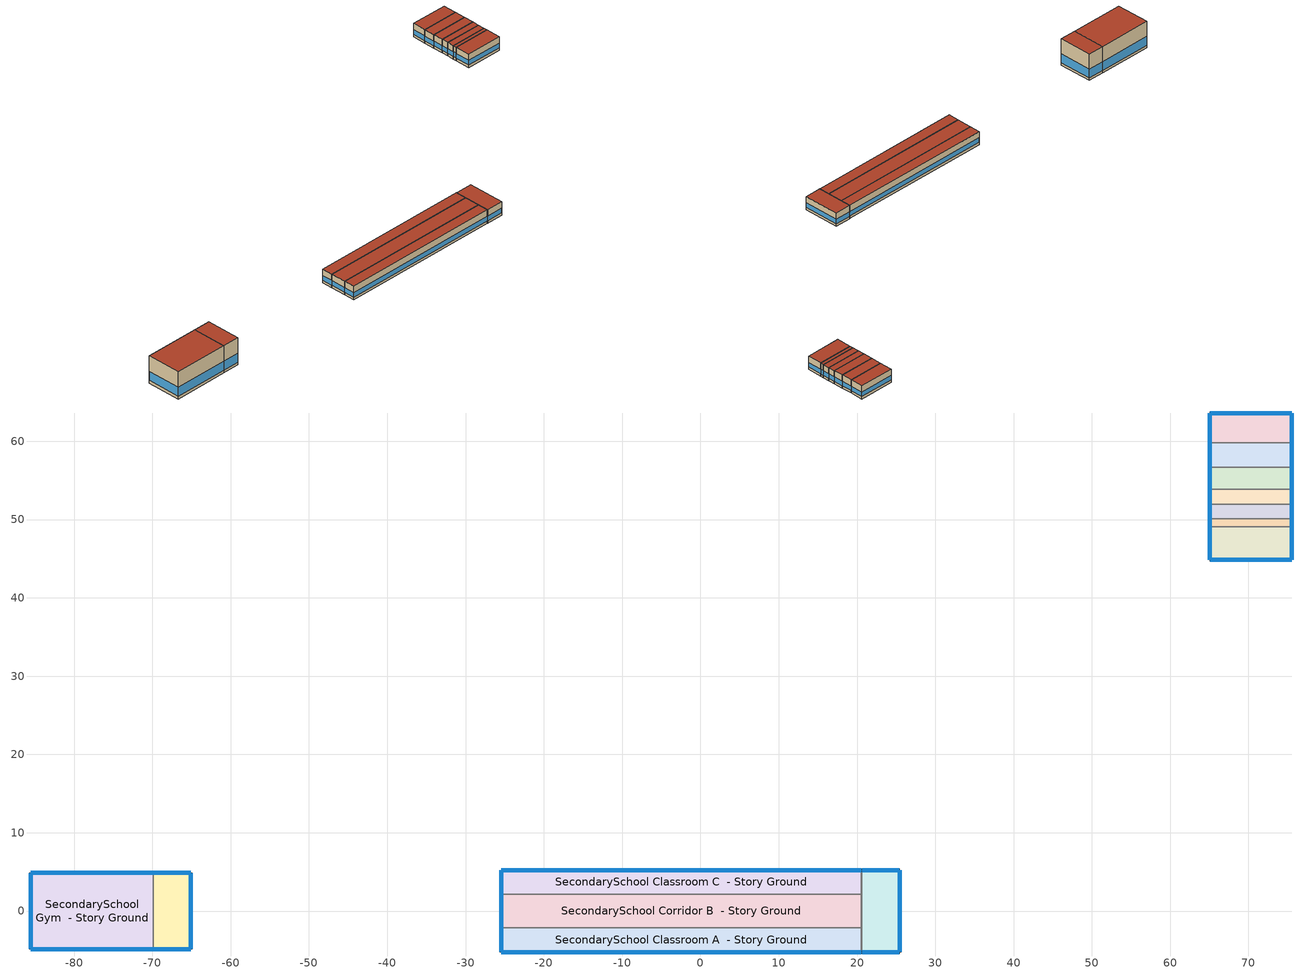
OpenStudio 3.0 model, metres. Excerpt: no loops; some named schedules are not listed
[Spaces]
SecondarySchool Classroom A  - Story Ground
 floor ground: -25.45,-5.24 -25.45,-2.17 20.55,-2.17 20.55,-5.24 z0
 wall outside: -25.45,-2.17 -25.45,-5.24 20.55,-5.24 z0:3.96
 wall to SecondarySchool Corridor B  - Story Ground: 20.55,-2.17 -25.45,-2.17 z0:3.96
 wall to SecondarySchool ComputerRoom  - Story Ground: 20.55,-5.24 20.55,-2.17 z0:3.96
 window: -25.45,-2.19 -25.45,-5.21 z0.76:2.09; -25.42,-5.24 20.53,-5.24 z0.76:2.07
 roof outside: 20.55,-5.24 20.55,-2.17 -25.45,-2.17 -25.45,-5.24 z3.96
SecondarySchool Corridor B  - Story Ground
 floor ground: -25.45,-2.17 -25.45,2.17 20.55,2.17 20.55,-2.17 z0
 wall outside: -25.45,2.17 -25.45,-2.17 z0:3.96
 wall to SecondarySchool Classroom C  - Story Ground: 20.55,2.17 -25.45,2.17 z0:3.96
 wall to SecondarySchool ComputerRoom  - Story Ground: 20.55,-2.17 20.55,2.17 z0:3.96
 window: -25.45,2.14 -25.45,-2.14 z0.76:2.09
 roof outside: 20.55,-2.17 20.55,2.17 -25.45,2.17 -25.45,-2.17 z3.96
SecondarySchool Classroom C  - Story Ground
 floor ground: -25.45,2.17 -25.45,5.24 20.55,5.24 20.55,2.17 z0
 wall outside: 20.55,5.24 -25.45,5.24 -25.45,2.17 z0:3.96
 wall to SecondarySchool ComputerRoom  - Story Ground: 20.55,2.17 20.55,5.24 z0:3.96
 window: -25.45,5.21 -25.45,2.19 z0.76:2.09; 20.53,5.24 -25.42,5.24 z0.76:2.07
 roof outside: 20.55,2.17 20.55,5.24 -25.45,5.24 -25.45,2.17 z3.96
SecondarySchool ComputerRoom  - Story Ground
 floor ground: 20.55,-5.24 20.55,5.24 20.63,5.24 20.63,-5.24 z0
 wall outside: 20.63,5.24 20.55,5.24 / 20.55,-5.24 20.63,-5.24 z0:3.96
 wall to SecondarySchool Office  - Story Ground: 20.63,-5.24 20.63,5.24 z0:3.96
 window: 20.6,5.24 20.58,5.24 / 20.58,-5.24 20.6,-5.24 z0.06:3.94
 roof outside: 20.63,-5.24 20.63,5.24 20.55,5.24 20.55,-5.24 z3.96
SecondarySchool Office  - Story Ground
 floor ground: 20.63,-5.24 20.63,5.24 25.45,5.24 25.45,-5.24 z0
 wall outside: 20.63,-5.24 25.45,-5.24 25.45,5.24 20.63,5.24 z0:3.96
 window: 25.42,5.24 20.65,5.24 / 25.45,-5.21 25.45,5.21 / 20.65,-5.24 25.42,-5.24 z0.76:2.08
 roof outside: 25.45,-5.24 25.45,5.24 20.63,5.24 20.63,-5.24 z3.96
SecondarySchool ComputerRoom  - Story Ground 1
 floor ground: 75.54,44.86 65.07,44.86 65.07,49.1 75.54,49.1 z0
 wall outside: 65.07,49.1 65.07,44.86 75.54,44.86 75.54,49.1 z0:3.96
 wall to SecondarySchool Kitchen  - Story Ground: 75.54,49.1 65.07,49.1 z0:3.96
 window: 65.09,44.86 75.52,44.86 z0.76:2.08; 65.07,49.08 65.07,44.89 / 75.54,44.89 75.54,49.08 z0.76:2.09
 roof outside: 75.54,49.1 65.07,49.1 65.07,44.86 75.54,44.86 z3.96
SecondarySchool Kitchen  - Story Ground
 floor ground: 75.54,49.1 65.07,49.1 65.07,50.08 75.54,50.08 z0
 wall outside: 65.07,50.08 65.07,49.1 / 75.54,49.1 75.54,50.08 z0:3.96
 wall to SecondarySchool Restroom  - Story Ground: 75.54,50.08 65.07,50.08 z0:3.96
 window: 65.07,50.05 65.07,49.13 / 75.54,49.13 75.54,50.05 z0.76:2.14
 roof outside: 75.54,50.08 65.07,50.08 65.07,49.1 75.54,49.1 z3.96
SecondarySchool Restroom  - Story Ground
 floor ground: 75.54,50.08 65.07,50.08 65.07,51.98 75.54,51.98 z0
 wall outside: 65.07,51.98 65.07,50.08 / 75.54,50.08 75.54,51.98 z0:3.96
 wall to SecondarySchool Lobby  - Story Ground: 75.54,51.98 65.07,51.98 z0:3.96
 window: 65.07,51.95 65.07,50.11 / 75.54,50.11 75.54,51.95 z0.76:2.11
 roof outside: 75.54,51.98 65.07,51.98 65.07,50.08 75.54,50.08 z3.96
SecondarySchool Lobby  - Story Ground
 floor ground: 75.54,51.98 65.07,51.98 65.07,53.88 75.54,53.88 z0
 wall outside: 65.07,53.88 65.07,51.98 / 75.54,51.98 75.54,53.88 z0:3.96
 wall to SecondarySchool Cafeteria  - Story Ground: 75.54,53.88 65.07,53.88 z0:3.96
 window: 65.07,53.85 65.07,52 / 75.54,52 75.54,53.85 z0.76:2.11
 roof outside: 75.54,53.88 65.07,53.88 65.07,51.98 75.54,51.98 z3.96
SecondarySchool Cafeteria  - Story Ground
 floor ground: 75.54,53.88 65.07,53.88 65.07,56.71 75.54,56.71 z0
 wall outside: 65.07,56.71 65.07,53.88 / 75.54,53.88 75.54,56.71 z0:3.96
 wall to SecondarySchool Mechanical  - Story Ground: 75.54,56.71 65.07,56.71 z0:3.96
 window: 65.07,56.68 65.07,53.9 / 75.54,53.9 75.54,56.68 z0.76:2.09
 roof outside: 75.54,56.71 65.07,56.71 65.07,53.88 75.54,53.88 z3.96
SecondarySchool Mechanical  - Story Ground
 floor ground: 75.54,56.71 65.07,56.71 65.07,59.8 75.54,59.8 z0
 wall outside: 65.07,59.8 65.07,56.71 / 75.54,56.71 75.54,59.8 z0:3.96
 wall to SecondarySchool Library  - Story Ground: 75.54,59.8 65.07,59.8 z0:3.96
 window: 65.07,59.78 65.07,56.73 / 75.54,56.73 75.54,59.78 z0.76:2.09
 roof outside: 75.54,59.8 65.07,59.8 65.07,56.71 75.54,56.71 z3.96
SecondarySchool Library  - Story Ground
 floor ground: 75.54,59.8 65.07,59.8 65.07,63.61 75.54,63.61 z0
 wall outside: 75.54,59.8 75.54,63.61 65.07,63.61 65.07,59.8 z0:3.96
 window: 65.07,63.58 65.07,59.83 / 75.54,59.83 75.54,63.58 z0.76:2.09; 75.52,63.61 65.09,63.61 z0.76:2.08
 roof outside: 75.54,63.61 65.07,63.61 65.07,59.8 75.54,59.8 z3.96
SecondarySchool Gym  - Story Ground
 floor ground: -85.55,-4.88 -85.55,4.88 -69.87,4.88 -69.87,-4.88 z0
 wall outside: -69.87,4.88 -85.55,4.88 -85.55,-4.88 -69.87,-4.88 z0:7.92
 wall to SecondarySchool Auditorium  - Story Ground: -69.87,-4.88 -69.87,4.88 z0:7.92
 window: -85.55,4.85 -85.55,-4.85 / -69.9,4.88 -85.52,4.88 / -85.52,-4.88 -69.9,-4.88 z0.76:3.39
 roof outside: -69.87,-4.88 -69.87,4.88 -85.55,4.88 -85.55,-4.88 z7.92
SecondarySchool Auditorium  - Story Ground
 floor ground: -69.87,-4.88 -69.87,4.88 -65.07,4.88 -65.07,-4.88 z0
 wall outside: -69.87,-4.88 -65.07,-4.88 -65.07,4.88 -69.87,4.88 z0:7.92
 window: -65.09,4.88 -69.84,4.88 / -69.84,-4.88 -65.09,-4.88 z0.76:3.41; -65.07,-4.85 -65.07,4.85 z0.76:3.39
 roof outside: -65.07,-4.88 -65.07,4.88 -69.87,4.88 -69.87,-4.88 z7.92
[Site]
Denver Intl Ap: Latitude {deg}=39.83; Longitude {deg}=-104.65; Time Zone {hr}=-7; Elevation {m}=1650; Terrain=City
[ClimateZones]
Climate Zone Institution Name 1=ASHRAE; Climate Zone Document Name 1=ANSI/ASHRAE Standard 169; Climate Zone Document Year 1=2006; Climate Zone Value 1=5B; Climate Zone Institution Name 2=CEC; Climate Zone Document Name 2=California Climate Zone Descriptions; Climate Zone Document Year 2=1995
[Building]
90.1-2004|SecondarySchool: Default Construction Set=Res 90.1-2004 - SecSchl - ASHRAE 169-2013-5B; Standards Building Type=SecondarySchool
[SizingPeriod:DesignDay] Daily Dry-Bulb Temperature Range {deltaC}=15.2; Barometric Pressure {Pa}=83011; Wind Speed {m/s}=4.2; Wind Direction {deg}=80; Sky Clearness=0; Rain Indicator=0; Snow Indicator=0; Day of Month=21; Month=7; Day Type=SummerDesignDay; Daylight Saving Time Indicator=0; Dry-Bulb Temperature Range Modifier Type=DefaultMultipliers; Solar Model Indicator=ASHRAETau; ASHRAE Taub=0.424; ASHRAE Taud=2.012
Name | Maximum Dry-Bulb Temperature {C} | Humidity Indicating Conditions at Maximum Dry-Bulb | Humidity Indicating Type
Denver Intl Ap Ann Clg .4% Condns Enth=>MDB | 27 | 58300 | Enthalpy
Denver Intl Ap Ann Clg .4% Condns DP=>MDB | 19.9 | 16 | Dewpoint
Denver Intl Ap Ann Clg .4% Condns WB=>MDB | 27.3 | 18.3 | Wetbulb
Denver Intl Ap Ann Clg .4% Condns DB=>MWB | 34.6 | 15.7 | Wetbulb
[Site:GroundTemperature:BuildingSurface]
20.61, 20.57, 20.61, 20.63, 20.72, 23.02, 23.38, 23.45, 23.46, 21.12, 20.78, 20.65
[DefaultConstructionSet]
Res 90.1-2004 - SecSchl - ASHRAE 169-2013-5B: Default Exterior Surface Constructions=Default Surface Constructions 1; Default Interior Surface Constructions=Default Surface Constructions 2; Default Ground Contact Surface Constructions=Default Surface Constructions 3; Default Exterior SubSurface Constructions=Default Sub Surface Constructions 1; Default Interior SubSurface Constructions=Default Sub Surface Constructions 2; Interior Partition Construction=Typical Interior Partition
[DefaultSurfaceConstructions]
Name | Floor Construction | Wall Construction | Roof Ceiling Construction
Default Surface Constructions 1 | Typical Insulated Exterior Mass Floor R-11.49 | Typical Insulated Steel Framed Exterior Wall R-11.9 | Typical IEAD Roof R-15.87
Default Surface Constructions 2 | Typical Interior Floor | Typical Interior Wall | Typical Interior Ceiling
Default Surface Constructions 3 | Typical Insulated Carpeted 6in Slab Floor | Typical Insulated Basement Mass Wall
[Construction]
Typical Insulated Exterior Mass Floor R-11.49: Typical Insulation R-8.93, 4 in. Normalweight Concrete Floor, Typical Carpet Pad
Typical Insulated Steel Framed Exterior Wall R-11.9: 25mm Stucco, 5/8 in. Gypsum Board, Typical Insulation R-9.73, 5/8 in. Gypsum Board
Typical IEAD Roof R-15.87: Roof Membrane, Typical Insulation R-14.76, Metal Roof Surface
Typical Interior Floor: 100mm Normalweight concrete floor, CP02 CARPET PAD
Typical Interior Wall: G01 13mm gypsum board, G01 13mm gypsum board
Typical Interior Ceiling: CP02 CARPET PAD, 100mm Normalweight concrete floor
Typical Insulated Carpeted 6in Slab Floor: 6 in. Normalweight Concrete Floor, Typical Carpet Pad
Typical Insulated Basement Mass Wall: 8 in. Concrete Block Basement Wall
U 0.57 SHGC 0.49 Dbl Blue 6mm/6mm Air: BLUE 6MM, AIR 6MM, CLEAR 6MM
Typical Insulated Metal Door R-1.43: F08 Metal surface, Typical Insulation R-0.58
Typical Overhead Door R-0.86: Typical Insulation R-0.01
U 1.17 SHGC 0.49 Simple Glazing Skylight U-1.17 SHGC 0.0: U 1.17 SHGC 0.49 Simple Glazing U-1.17 SHGC 0.0
Typical Interior Window: Clear 3mm
Typical Interior Door; Typical Interior Partition: G05 25mm wood
[Material:NoMass] Roughness=Smooth; Thermal Absorptance=0.9; Solar Absorptance=0.7
Name | Thermal Resistance {m2-K/W} | Visible Absorptance
Typical Insulation R-8.93 | 1.57183 | 0.7
Typical Carpet Pad; CP02 CARPET PAD | 0.21648 | 0.8
Typical Insulation R-9.73 | 1.71283 | 0.7
Typical Insulation R-14.76 | 2.59864 | 0.7
Typical Insulation R-0.58 | 0.101875 | 0.7
Typical Insulation R-0.01 | 0.001 | 0.7
[Material]
Name | Roughness | Thickness {m} | Conductivity {W/m-K} | Density {kg/m3} | Specific Heat {J/kg-K} | Thermal Absorptance | Solar Absorptance | Visible Absorptance
4 in. Normalweight Concrete Floor | MediumRough | 0.1016 | 2.31 | 2322 | 832 | 0.9 | 0.7 | 0.7
25mm Stucco | Smooth | 0.0254 | 0.72 | 1856 | 840 | 0.9 | 0.7 | 0.7
5/8 in. Gypsum Board | MediumSmooth | 0.0159 | 0.16 | 800 | 1090 | 0.9 | 0.7 | 0.7
Roof Membrane | VeryRough | 0.0095 | 0.16 | 1121.29 | 1460 | 0.9 | 0.7 | 0.7
Metal Roof Surface; F08 Metal surface | Smooth | 0.0008 | 45.28 | 7824 | 500 | 0.9 | 0.7 | 0.7
100mm Normalweight concrete floor | MediumRough | 0.1016 | 2.31045 | 2322 | 832.557 |  | 0 | 0
G01 13mm gypsum board | Smooth | 0.0127 | 0.160031 | 800.001 | 1090.73 | 0.9 | 0.7 | 0.5
6 in. Normalweight Concrete Floor | MediumRough | 0.1524 | 2.31 | 2322 | 832 | 0.9 | 0.7 | 0.7
8 in. Concrete Block Basement Wall | MediumRough | 0.2032 | 1.326 | 1842 | 912 | 0.9 | 0.7 | 0.7
G05 25mm wood | MediumSmooth | 0.0254 | 0.15 | 608 | 1630 | 0.9 | 0.5 | 0.5
[DefaultSubSurfaceConstructions]
Name | Fixed Window Construction | Operable Window Construction | Door Construction | Glass Door Construction | Overhead Door Construction | Skylight Construction | Tubular Daylight Dome Construction | Tubular Daylight Diffuser Construction
Default Sub Surface Constructions 1 | U 0.57 SHGC 0.49 Dbl Blue 6mm/6mm Air | U 0.57 SHGC 0.49 Dbl Blue 6mm/6mm Air | Typical Insulated Metal Door R-1.43 | U 0.57 SHGC 0.49 Dbl Blue 6mm/6mm Air | Typical Overhead Door R-0.86 | U 1.17 SHGC 0.49 Simple Glazing Skylight U-1.17 SHGC 0.0 | Typical Interior Window | Typical Interior Window
Default Sub Surface Constructions 2 | Typical Interior Window | Typical Interior Window | Typical Interior Door
[WindowMaterial:Glazing] Optical Data Type=SpectralAverage; Infrared Transmittance at Normal Incidence=0; Front Side Infrared Hemispherical Emissivity=0.84; Back Side Infrared Hemispherical Emissivity=0.84; Conductivity {W/m-K}=0.9; Dirt Correction Factor for Solar and Visible Transmittance=1; Solar Diffusing=No
Name | Thickness {m} | Solar Transmittance at Normal Incidence | Front Side Solar Reflectance at Normal Incidence | Back Side Solar Reflectance at Normal Incidence | Visible Transmittance at Normal Incidence | Front Side Visible Reflectance at Normal Incidence | Back Side Visible Reflectance at Normal Incidence
BLUE 6MM | 0.006 | 0.48 | 0.05 | 0.05 | 0.57 | 0.06 | 0.06
CLEAR 6MM | 0.006 | 0.775 | 0.071 | 0.071 | 0.881 | 0.08 | 0.08
Clear 3mm | 0.003 | 0.837 | 0.075 | 0.075 | 0.898 | 0.081 | 0.081
[WindowMaterial:Gas]
AIR 6MM: Gas Type=Air; Thickness {m}=0.0063
[WindowMaterial:SimpleGlazingSystem]
U 1.17 SHGC 0.49 Simple Glazing U-1.17 SHGC 0.0: U-Factor {W/m2-K}=6.64357; Solar Heat Gain Coefficient=0.49; Visible Transmittance=0.38
[SpaceType] Standards Building Type=SecondarySchool
Name | Default Schedule Set | Design Specification Outdoor Air Object | Standards Space Type
SecondarySchool Kitchen - 90.1-2004 | SecondarySchool Kitchen Schedule Set | SecondarySchool Kitchen Ventilation | Kitchen
SecondarySchool Restroom - 90.1-2004 | SecondarySchool Restroom Schedule Set | SecondarySchool Restroom Ventilation | Restroom
SecondarySchool Lobby - 90.1-2004 | SecondarySchool Lobby Schedule Set | SecondarySchool Lobby Ventilation | Lobby
SecondarySchool Cafeteria - 90.1-2004 | SecondarySchool Cafeteria Schedule Set | SecondarySchool Cafeteria Ventilation | Cafeteria
SecondarySchool Mechanical - 90.1-2004 | SecondarySchool Mechanical Schedule Set | SecondarySchool Mechanical Ventilation | Mechanical
SecondarySchool Library - 90.1-2004 | SecondarySchool Library Schedule Set | SecondarySchool Library Ventilation | Library
SecondarySchool ComputerRoom - 90.1-2004 | SecondarySchool ComputerRoom Schedule Set | SecondarySchool ComputerRoom Ventilation | ComputerRoom
SecondarySchool Auditorium - 90.1-2004 | SecondarySchool Auditorium Schedule Set | SecondarySchool Auditorium Ventilation | Auditorium
SecondarySchool Office - 90.1-2004 | SecondarySchool Office Schedule Set | SecondarySchool Office Ventilation | Office
SecondarySchool Gym - 90.1-2004 | SecondarySchool Gym Schedule Set | SecondarySchool Gym Ventilation | Gym
SecondarySchool Corridor - 90.1-2004 | SecondarySchool Corridor Schedule Set | SecondarySchool Corridor Ventilation | Corridor
SecondarySchool Classroom - 90.1-2004 | SecondarySchool Classroom Schedule Set | SecondarySchool Classroom Ventilation | Classroom
[BuildingStory]
Story Ground: Nominal Z Coordinate {m}=0; Nominal Floor to Floor Height {m}=3.9624
[Space] Building Story=Story Ground
Name | Space Type | Thermal Zone
SecondarySchool Classroom A  - Story Ground | SecondarySchool Classroom - 90.1-2004 | Zone SecondarySchool Classroom A  - Story Ground
SecondarySchool Corridor B  - Story Ground | SecondarySchool Corridor - 90.1-2004 | Zone SecondarySchool Corridor B  - Story Ground
SecondarySchool Classroom C  - Story Ground | SecondarySchool Classroom - 90.1-2004 | Zone SecondarySchool Classroom C  - Story Ground
SecondarySchool ComputerRoom  - Story Ground | SecondarySchool ComputerRoom - 90.1-2004 | Zone SecondarySchool ComputerRoom  - Story Ground
SecondarySchool Office  - Story Ground | SecondarySchool Office - 90.1-2004 | Zone SecondarySchool Office  - Story Ground
SecondarySchool ComputerRoom  - Story Ground 1 | SecondarySchool ComputerRoom - 90.1-2004 | Zone SecondarySchool ComputerRoom  - Story Ground 1
SecondarySchool Kitchen  - Story Ground | SecondarySchool Kitchen - 90.1-2004 | Zone SecondarySchool Kitchen  - Story Ground
SecondarySchool Restroom  - Story Ground | SecondarySchool Restroom - 90.1-2004 | Zone SecondarySchool Restroom  - Story Ground
SecondarySchool Lobby  - Story Ground | SecondarySchool Lobby - 90.1-2004 | Zone SecondarySchool Lobby  - Story Ground
SecondarySchool Cafeteria  - Story Ground | SecondarySchool Cafeteria - 90.1-2004 | Zone SecondarySchool Cafeteria  - Story Ground
SecondarySchool Mechanical  - Story Ground | SecondarySchool Mechanical - 90.1-2004 | Zone SecondarySchool Mechanical  - Story Ground
SecondarySchool Library  - Story Ground | SecondarySchool Library - 90.1-2004 | Zone SecondarySchool Library  - Story Ground
SecondarySchool Gym  - Story Ground | SecondarySchool Gym - 90.1-2004 | Zone SecondarySchool Gym  - Story Ground
SecondarySchool Auditorium  - Story Ground | SecondarySchool Auditorium - 90.1-2004 | Zone SecondarySchool Auditorium  - Story Ground
[ThermalZone] Multiplier=1; Use Ideal Air Loads=No
Name | Thermostat
Zone SecondarySchool Classroom A  - Story Ground | SecondarySchool Classroom - 90.1-2004 Thermostat 1
Zone SecondarySchool Corridor B  - Story Ground | SecondarySchool Corridor - 90.1-2004 Thermostat
Zone SecondarySchool Classroom C  - Story Ground | SecondarySchool Classroom - 90.1-2004 Thermostat
Zone SecondarySchool ComputerRoom  - Story Ground | SecondarySchool ComputerRoom - 90.1-2004 Thermostat 1
Zone SecondarySchool Office  - Story Ground | SecondarySchool Office - 90.1-2004 Thermostat
Zone SecondarySchool ComputerRoom  - Story Ground 1 | SecondarySchool ComputerRoom - 90.1-2004 Thermostat
Zone SecondarySchool Kitchen  - Story Ground | SecondarySchool Kitchen - 90.1-2004 Thermostat
Zone SecondarySchool Restroom  - Story Ground | SecondarySchool Restroom - 90.1-2004 Thermostat
Zone SecondarySchool Lobby  - Story Ground | SecondarySchool Lobby - 90.1-2004 Thermostat
Zone SecondarySchool Cafeteria  - Story Ground | SecondarySchool Cafeteria - 90.1-2004 Thermostat
Zone SecondarySchool Mechanical  - Story Ground | SecondarySchool Mechanical - 90.1-2004 Thermostat
Zone SecondarySchool Library  - Story Ground | SecondarySchool Library - 90.1-2004 Thermostat
Zone SecondarySchool Gym  - Story Ground | SecondarySchool Gym - 90.1-2004 Thermostat
Zone SecondarySchool Auditorium  - Story Ground | SecondarySchool Auditorium - 90.1-2004 Thermostat
[People:Definition] Number of People Calculation Method=People/Area; Fraction Radiant=0.3
Name | People per Space Floor Area {person/m2}
SecondarySchool Classroom People Definition; SecondarySchool ComputerRoom People Definition | 0.376737
SecondarySchool Auditorium People Definition | 1.61459
SecondarySchool Library People Definition | 0.107639
SecondarySchool Office People Definition | 0.0538196
SecondarySchool Kitchen People Definition | 0.163934
SecondarySchool Gym People Definition | 0.322917
SecondarySchool Cafeteria People Definition | 1.07639
[People] Work Efficiency Schedule=Work Efficiency Schedule; Clothing Insulation Schedule=Clothing Schedule; Air Velocity Schedule=Air Velocity Schedule; Multiplier=1
Name | People Definition | Space or SpaceType
SecondarySchool Classroom People | SecondarySchool Classroom People Definition | SecondarySchool Classroom - 90.1-2004
SecondarySchool Auditorium People | SecondarySchool Auditorium People Definition | SecondarySchool Auditorium - 90.1-2004
SecondarySchool ComputerRoom People | SecondarySchool ComputerRoom People Definition | SecondarySchool ComputerRoom - 90.1-2004
SecondarySchool Library People | SecondarySchool Library People Definition | SecondarySchool Library - 90.1-2004
SecondarySchool Office People | SecondarySchool Office People Definition | SecondarySchool Office - 90.1-2004
SecondarySchool Kitchen People | SecondarySchool Kitchen People Definition | SecondarySchool Kitchen - 90.1-2004
SecondarySchool Gym People | SecondarySchool Gym People Definition | SecondarySchool Gym - 90.1-2004
SecondarySchool Cafeteria People | SecondarySchool Cafeteria People Definition | SecondarySchool Cafeteria - 90.1-2004
[Lights:Definition] Design Level Calculation Method=Watts/Area; Fraction Radiant=0.37; Fraction Visible=0.2; Return Air Fraction=0
Name | Watts per Space Floor Area {W/m2}
SecondarySchool Classroom Lights Definition; SecondarySchool ComputerRoom Lights Definition; SecondarySchool Gym Lights Definition | 15.0695
SecondarySchool Corridor Lights Definition | 5.38196
SecondarySchool Restroom Lights Definition; SecondarySchool Auditorium Lights Definition; SecondarySchool Cafeteria Lights Definition | 9.68752
SecondarySchool Library Lights Definition; SecondarySchool Lobby Lights Definition | 13.9931
SecondarySchool Mechanical Lights Definition | 16.1459
SecondarySchool Office Lights Definition | 11.8403
SecondarySchool Kitchen Lights Definition | 12.9167
[Lights] Fraction Replaceable=1
Name | Lights Definition | Space or SpaceType
SecondarySchool Classroom Lights | SecondarySchool Classroom Lights Definition | SecondarySchool Classroom - 90.1-2004
SecondarySchool Corridor Lights | SecondarySchool Corridor Lights Definition | SecondarySchool Corridor - 90.1-2004
SecondarySchool Restroom Lights | SecondarySchool Restroom Lights Definition | SecondarySchool Restroom - 90.1-2004
SecondarySchool Auditorium Lights | SecondarySchool Auditorium Lights Definition | SecondarySchool Auditorium - 90.1-2004
SecondarySchool ComputerRoom Lights | SecondarySchool ComputerRoom Lights Definition | SecondarySchool ComputerRoom - 90.1-2004
SecondarySchool Library Lights | SecondarySchool Library Lights Definition | SecondarySchool Library - 90.1-2004
SecondarySchool Mechanical Lights | SecondarySchool Mechanical Lights Definition | SecondarySchool Mechanical - 90.1-2004
SecondarySchool Office Lights | SecondarySchool Office Lights Definition | SecondarySchool Office - 90.1-2004
SecondarySchool Kitchen Lights | SecondarySchool Kitchen Lights Definition | SecondarySchool Kitchen - 90.1-2004
SecondarySchool Lobby Lights | SecondarySchool Lobby Lights Definition | SecondarySchool Lobby - 90.1-2004
SecondarySchool Gym Lights | SecondarySchool Gym Lights Definition | SecondarySchool Gym - 90.1-2004
SecondarySchool Cafeteria Lights | SecondarySchool Cafeteria Lights Definition | SecondarySchool Cafeteria - 90.1-2004
[ElectricEquipment:Definition] Design Level Calculation Method=Watts/Area
Name | Watts per Space Floor Area {W/m2} | Fraction Latent | Fraction Radiant | Fraction Lost
SecondarySchool Classroom Elec Equip Definition | 9.99967 | 0 | 0.5 | 0
SecondarySchool Corridor Elec Equip Definition; SecondarySchool Restroom Elec Equip Definition; SecondarySchool Mechanical Elec Equip Definition; SecondarySchool Lobby Elec Equip Definition | 3.98265 | 0 | 0.5 | 0
SecondarySchool Auditorium Elec Equip Definition; SecondarySchool Gym Elec Equip Definition | 4.9514 | 0 | 0.5 | 0
SecondarySchool ComputerRoom Elec Equip Definition | 19.9993 | 0 | 0.5 | 0
SecondarySchool Library Elec Equip Definition | 10.0104 | 0 | 0.5 | 0
SecondarySchool Office Elec Equip Definition | 10.7639 | 0 | 0.5 | 0
SecondarySchool Kitchen Elec Equip Definition | 222.275 | 0.25 | 0.3 | 0.2
SecondarySchool Cafeteria Elec Equip Definition | 76.962 | 0 | 0.5 | 0
[ElectricEquipment]
Name | Electric Equipment Definition | Space or SpaceType
SecondarySchool Classroom Elec Equip | SecondarySchool Classroom Elec Equip Definition | SecondarySchool Classroom - 90.1-2004
SecondarySchool Corridor Elec Equip | SecondarySchool Corridor Elec Equip Definition | SecondarySchool Corridor - 90.1-2004
SecondarySchool Restroom Elec Equip | SecondarySchool Restroom Elec Equip Definition | SecondarySchool Restroom - 90.1-2004
SecondarySchool Auditorium Elec Equip | SecondarySchool Auditorium Elec Equip Definition | SecondarySchool Auditorium - 90.1-2004
SecondarySchool ComputerRoom Elec Equip | SecondarySchool ComputerRoom Elec Equip Definition | SecondarySchool ComputerRoom - 90.1-2004
SecondarySchool Library Elec Equip | SecondarySchool Library Elec Equip Definition | SecondarySchool Library - 90.1-2004
SecondarySchool Mechanical Elec Equip | SecondarySchool Mechanical Elec Equip Definition | SecondarySchool Mechanical - 90.1-2004
SecondarySchool Office Elec Equip | SecondarySchool Office Elec Equip Definition | SecondarySchool Office - 90.1-2004
SecondarySchool Kitchen Elec Equip | SecondarySchool Kitchen Elec Equip Definition | SecondarySchool Kitchen - 90.1-2004
SecondarySchool Lobby Elec Equip | SecondarySchool Lobby Elec Equip Definition | SecondarySchool Lobby - 90.1-2004
SecondarySchool Gym Elec Equip | SecondarySchool Gym Elec Equip Definition | SecondarySchool Gym - 90.1-2004
SecondarySchool Cafeteria Elec Equip | SecondarySchool Cafeteria Elec Equip Definition | SecondarySchool Cafeteria - 90.1-2004
[DesignSpecification:OutdoorAir] Outdoor Air Method=Sum; Outdoor Air Flow per Person {m3/s-person}=0; Outdoor Air Flow Rate {m3/s}=0; Outdoor Air Flow Air Changes per Hour {1/hr}=0
Name | Outdoor Air Flow per Floor Area {m3/s-m2}
SecondarySchool Classroom Ventilation; SecondarySchool ComputerRoom Ventilation | 0.00301371
SecondarySchool Corridor Ventilation; SecondarySchool Office Ventilation; SecondarySchool Lobby Ventilation | 0.000508
SecondarySchool Restroom Ventilation | 0.0048768
SecondarySchool Auditorium Ventilation | 0.01143
SecondarySchool Library Ventilation | 0.00086106
SecondarySchool Mechanical Ventilation | 0.000254
SecondarySchool Kitchen Ventilation | 0.0023876
SecondarySchool Gym Ventilation | 0.003048
SecondarySchool Cafeteria Ventilation | 0.01016
[DefaultScheduleSet] People Activity Level Schedule=SchoolSecondary ACTIVITY_SCH; Infiltration Schedule=SchoolSecondary INFIL_SCH_PNNL
Name | Number of People Schedule | Lighting Schedule | Electric Equipment Schedule | Gas Equipment Schedule
SecondarySchool Classroom Schedule Set; SecondarySchool ComputerRoom Schedule Set | SchoolSecondary BLDG_OCC_SCH | SchoolSecondary BLDG_LIGHT_CLASSROOM_SCH | SchoolSecondary BLDG_EQUIP_SCH
SecondarySchool Corridor Schedule Set | SchoolSecondary BLDG_OCC_SCH | SchoolSecondary BLDG_LIGHT_CORRIDOR_SCH | SchoolSecondary BLDG_EQUIP_SCH
SecondarySchool Restroom Schedule Set | SchoolSecondary BLDG_OCC_SCH | SchoolSecondary BLDG_LIGHT_BATH_SCH | SchoolSecondary BLDG_EQUIP_SCH
SecondarySchool Auditorium Schedule Set | SchoolSecondary BLDG_OCC_SCH_Auditorium | SchoolSecondary BLDG_LIGHT_SCH | SchoolSecondary BLDG_EQUIP_SCH
SecondarySchool Library Schedule Set | SchoolSecondary BLDG_OCC_SCH | SchoolSecondary BLDG_LIGHT_LIBRARY_SCH | SchoolSecondary BLDG_EQUIP_SCH
SecondarySchool Mechanical Schedule Set | SchoolSecondary BLDG_OCC_SCH | SchoolSecondary BLDG_LIGHT_MECHANICAL_SCH | SchoolSecondary BLDG_EQUIP_SCH
SecondarySchool Office Schedule Set | SchoolSecondary BLDG_OCC_SCH_Offices | SchoolSecondary BLDG_LIGHT_OFFICE_SCH | SchoolSecondary BLDG_EQUIP_SCH
SecondarySchool Kitchen Schedule Set | SchoolSecondary BLDG_OCC_SCH | SchoolSecondary BLDG_LIGHT_SCH | SchoolSecondary KITCHEN_ELEC_EQUIP_SCH | SchoolSecondary KITCHEN_GAS_EQUIP_SCH
SecondarySchool Lobby Schedule Set | SchoolSecondary BLDG_OCC_SCH | SchoolSecondary BLDG_LIGHT_LOBBYFLR1_SCH | SchoolSecondary BLDG_EQUIP_SCH
SecondarySchool Gym Schedule Set | SchoolSecondary BLDG_OCC_SCH_Gym | SchoolSecondary BLDG_LIGHT_GYM_SCH | SchoolSecondary BLDG_EQUIP_SCH
SecondarySchool Cafeteria Schedule Set | SchoolSecondary BLDG_OCC_SCH_Cafeteria | SchoolSecondary BLDG_LIGHT_SCH | SchoolSecondary KITCHEN_ELEC_EQUIP_SCH
[GasEquipment:Definition]
SecondarySchool Kitchen Gas Equip Definition: Design Level Calculation Method=Watts/Area; Watts per Space Floor Area {W/m2}=1678.56; Fraction Latent=0.1; Fraction Radiant=0.2; Fraction Lost=0.7
[GasEquipment]
SecondarySchool Kitchen Gas Equip: Gas Equipment Definition=SecondarySchool Kitchen Gas Equip Definition; Space or SpaceType=SecondarySchool Kitchen - 90.1-2004
[SpaceInfiltration:DesignFlowRate] Schedule=Always On Discrete; Design Flow Rate Calculation Method=Flow/ExteriorArea; Constant Term Coefficient=0; Temperature Term Coefficient=0; Velocity Term Coefficient=0.224; Velocity Squared Term Coefficient=0
Name | Space or SpaceType | Flow per Exterior Surface Area {m3/s-m2}
SecondarySchool Auditorium  - Story Ground Infiltration | SecondarySchool Auditorium  - Story Ground | 0.000785456
SecondarySchool Cafeteria  - Story Ground Infiltration | SecondarySchool Cafeteria  - Story Ground | 0.000441627
SecondarySchool Classroom A  - Story Ground Infiltration | SecondarySchool Classroom A  - Story Ground | 0.000593806
SecondarySchool Classroom C  - Story Ground Infiltration | SecondarySchool Classroom C  - Story Ground | 0.000593806
SecondarySchool ComputerRoom  - Story Ground Infiltration | SecondarySchool ComputerRoom  - Story Ground | 0.000441627
SecondarySchool ComputerRoom  - Story Ground 1 Infiltration | SecondarySchool ComputerRoom  - Story Ground 1 | 0.00064417
SecondarySchool Corridor B  - Story Ground Infiltration | SecondarySchool Corridor B  - Story Ground | 8.13142e-05
SecondarySchool Gym  - Story Ground Infiltration | SecondarySchool Gym  - Story Ground | 0.000697742
SecondarySchool Kitchen  - Story Ground Infiltration | SecondarySchool Kitchen  - Story Ground | 0.000441627
SecondarySchool Library  - Story Ground Infiltration | SecondarySchool Library  - Story Ground | 0.000658802
SecondarySchool Lobby  - Story Ground Infiltration | SecondarySchool Lobby  - Story Ground | 0.000441627
SecondarySchool Mechanical  - Story Ground Infiltration | SecondarySchool Mechanical  - Story Ground | 0.000441627
SecondarySchool Office  - Story Ground Infiltration | SecondarySchool Office  - Story Ground | 0.000627748
SecondarySchool Restroom  - Story Ground Infiltration | SecondarySchool Restroom  - Story Ground | 0.000441627
[Exterior:Lights:Definition]
Name | Design Level {W}
Parking Areas and Drives Def (W/ft^2) | 0.15
Building Facades Def (W/ft^2) | 0.2
Main Entries Def (W/ft) | 30
Other Doors Def (W/ft) | 20
[Exterior:Lights] Control Option=AstronomicalClock
Name | Exterior Lights Definition | Schedule | Multiplier
Parking Areas and Drives | Parking Areas and Drives Def (W/ft^2) | Always On Discrete | 5118.86
Building Facades | Building Facades Def (W/ft^2) | Schedule Ruleset 1 | 12884.8
Main Entries | Main Entries Def (W/ft) | Always On Discrete | 16
Other Doors | Other Doors Def (W/ft) | Always On Discrete | 9.8
[ThermostatSetpoint:DualSetpoint]
Name | Heating Setpoint Temperature Schedule | Cooling Setpoint Temperature Schedule
SecondarySchool Classroom - 90.1-2004 Thermostat; SecondarySchool Classroom - 90.1-2004 Thermostat 1; SecondarySchool Corridor - 90.1-2004 Thermostat; SecondarySchool ComputerRoom - 90.1-2004 Thermostat; SecondarySchool ComputerRoom - 90.1-2004 Thermostat 1; SecondarySchool Library - 90.1-2004 Thermostat; SecondarySchool Office - 90.1-2004 Thermostat; SecondarySchool Lobby - 90.1-2004 Thermostat | SchoolSecondary HTGSETP_SCH_YES_OPTIMUM | SchoolSecondary CLGSETP_SCH_NO_SETBACK
SecondarySchool Restroom - 90.1-2004 Thermostat; SecondarySchool Mechanical - 90.1-2004 Thermostat | SchoolSecondary HTGSETP_SCH_Setback | SchoolSecondary CLGSETP_SCH_Setback
SecondarySchool Auditorium - 90.1-2004 Thermostat; SecondarySchool Kitchen - 90.1-2004 Thermostat; SecondarySchool Gym - 90.1-2004 Thermostat; SecondarySchool Cafeteria - 90.1-2004 Thermostat | SchoolSecondary HTGSETP_SCH_PSZ_AC | SchoolSecondary CLGSETP_SCH_NO_SETBACK
[Schedule:Ruleset]
Name | Default Day Schedule | Summer Design Day Schedule | Winter Design Day Schedule
Clothing Schedule | Clothing Schedule Default Winter Clothes
Air Velocity Schedule | Air Velocity Schedule Default
Work Efficiency Schedule | Work Efficiency Schedule Default
SchoolSecondary BLDG_OCC_SCH | SchoolSecondary BLDG_OCC_SCH Default | SchoolSecondary BLDG_OCC_SCH Summer Design Day | SchoolSecondary BLDG_OCC_SCH Winter Design Day
SchoolSecondary ACTIVITY_SCH | SchoolSecondary ACTIVITY_SCH Default | SchoolSecondary ACTIVITY_SCH Summer Design Day | SchoolSecondary ACTIVITY_SCH Winter Design Day
SchoolSecondary BLDG_LIGHT_CLASSROOM_SCH | SchoolSecondary BLDG_LIGHT_CLASSROOM_SCH Default | SchoolSecondary BLDG_LIGHT_CLASSROOM_SCH Summer Design Day | SchoolSecondary BLDG_LIGHT_CLASSROOM_SCH Winter Design Day
SchoolSecondary BLDG_EQUIP_SCH | SchoolSecondary BLDG_EQUIP_SCH Default | SchoolSecondary BLDG_EQUIP_SCH Summer Design Day | SchoolSecondary BLDG_EQUIP_SCH Winter Design Day
SchoolSecondary INFIL_SCH_PNNL | SchoolSecondary INFIL_SCH_PNNL Default | SchoolSecondary INFIL_SCH_PNNL Summer Design Day | SchoolSecondary INFIL_SCH_PNNL Winter Design Day
SchoolSecondary BLDG_LIGHT_CORRIDOR_SCH | SchoolSecondary BLDG_LIGHT_CORRIDOR_SCH Default | SchoolSecondary BLDG_LIGHT_CORRIDOR_SCH Summer Design Day | SchoolSecondary BLDG_LIGHT_CORRIDOR_SCH Winter Design Day
SchoolSecondary BLDG_LIGHT_BATH_SCH | SchoolSecondary BLDG_LIGHT_BATH_SCH Default | SchoolSecondary BLDG_LIGHT_BATH_SCH Summer Design Day | SchoolSecondary BLDG_LIGHT_BATH_SCH Winter Design Day
SchoolSecondary BLDG_OCC_SCH_Auditorium | SchoolSecondary BLDG_OCC_SCH_Auditorium Default | SchoolSecondary BLDG_OCC_SCH_Auditorium Summer Design Day | SchoolSecondary BLDG_OCC_SCH_Auditorium Winter Design Day
SchoolSecondary BLDG_LIGHT_SCH | SchoolSecondary BLDG_LIGHT_SCH Default | SchoolSecondary BLDG_LIGHT_SCH Summer Design Day | SchoolSecondary BLDG_LIGHT_SCH Winter Design Day
SchoolSecondary BLDG_LIGHT_LIBRARY_SCH | SchoolSecondary BLDG_LIGHT_LIBRARY_SCH Default | SchoolSecondary BLDG_LIGHT_LIBRARY_SCH Summer Design Day | SchoolSecondary BLDG_LIGHT_LIBRARY_SCH Winter Design Day
SchoolSecondary BLDG_LIGHT_MECHANICAL_SCH | SchoolSecondary BLDG_LIGHT_MECHANICAL_SCH Default | SchoolSecondary BLDG_LIGHT_MECHANICAL_SCH Summer Design Day | SchoolSecondary BLDG_LIGHT_MECHANICAL_SCH Winter Design Day
SchoolSecondary BLDG_OCC_SCH_Offices | SchoolSecondary BLDG_OCC_SCH_Offices Default | SchoolSecondary BLDG_OCC_SCH_Offices Summer Design Day | SchoolSecondary BLDG_OCC_SCH_Offices Winter Design Day
SchoolSecondary BLDG_LIGHT_OFFICE_SCH | SchoolSecondary BLDG_LIGHT_OFFICE_SCH Default | SchoolSecondary BLDG_LIGHT_OFFICE_SCH Summer Design Day | SchoolSecondary BLDG_LIGHT_OFFICE_SCH Winter Design Day
SchoolSecondary KITCHEN_ELEC_EQUIP_SCH | SchoolSecondary KITCHEN_ELEC_EQUIP_SCH Default | SchoolSecondary KITCHEN_ELEC_EQUIP_SCH Summer Design Day | SchoolSecondary KITCHEN_ELEC_EQUIP_SCH Winter Design Day
SchoolSecondary KITCHEN_GAS_EQUIP_SCH | SchoolSecondary KITCHEN_GAS_EQUIP_SCH Default | SchoolSecondary KITCHEN_GAS_EQUIP_SCH Summer Design Day | SchoolSecondary KITCHEN_GAS_EQUIP_SCH Winter Design Day
SchoolSecondary BLDG_LIGHT_LOBBYFLR1_SCH | SchoolSecondary BLDG_LIGHT_LOBBYFLR1_SCH Default | SchoolSecondary BLDG_LIGHT_LOBBYFLR1_SCH Summer Design Day | SchoolSecondary BLDG_LIGHT_LOBBYFLR1_SCH Winter Design Day
SchoolSecondary BLDG_OCC_SCH_Gym | SchoolSecondary BLDG_OCC_SCH_Gym Default | SchoolSecondary BLDG_OCC_SCH_Gym Summer Design Day | SchoolSecondary BLDG_OCC_SCH_Gym Winter Design Day
SchoolSecondary BLDG_LIGHT_GYM_SCH | SchoolSecondary BLDG_LIGHT_GYM_SCH Default | SchoolSecondary BLDG_LIGHT_GYM_SCH Summer Design Day | SchoolSecondary BLDG_LIGHT_GYM_SCH Winter Design Day
SchoolSecondary BLDG_OCC_SCH_Cafeteria | SchoolSecondary BLDG_OCC_SCH_Cafeteria Default | SchoolSecondary BLDG_OCC_SCH_Cafeteria Summer Design Day | SchoolSecondary BLDG_OCC_SCH_Cafeteria Winter Design Day
Schedule Ruleset 1 | Schedule Day 57
SchoolSecondary HTGSETP_SCH_YES_OPTIMUM | SchoolSecondary HTGSETP_SCH_YES_OPTIMUM Default | SchoolSecondary HTGSETP_SCH_YES_OPTIMUM Summer Design Day | SchoolSecondary HTGSETP_SCH_YES_OPTIMUM Winter Design Day
SchoolSecondary CLGSETP_SCH_NO_SETBACK | SchoolSecondary CLGSETP_SCH_NO_SETBACK Default | SchoolSecondary CLGSETP_SCH_NO_SETBACK Summer Design Day | SchoolSecondary CLGSETP_SCH_NO_SETBACK Winter Design Day
SchoolSecondary HTGSETP_SCH_Setback | SchoolSecondary HTGSETP_SCH_Setback Default | SchoolSecondary HTGSETP_SCH_Setback Summer Design Day | SchoolSecondary HTGSETP_SCH_Setback Winter Design Day
SchoolSecondary CLGSETP_SCH_Setback | SchoolSecondary CLGSETP_SCH_Setback Default | SchoolSecondary CLGSETP_SCH_Setback Summer Design Day | SchoolSecondary CLGSETP_SCH_Setback Winter Design Day
SchoolSecondary HTGSETP_SCH_PSZ_AC | SchoolSecondary HTGSETP_SCH_PSZ_AC Default | SchoolSecondary HTGSETP_SCH_PSZ_AC Summer Design Day | SchoolSecondary HTGSETP_SCH_PSZ_AC Winter Design Day
[Schedule:Day]
Clothing Schedule Default Winter Clothes; SchoolSecondary BLDG_LIGHT_CLASSROOM_SCH Summer Design Day; SchoolSecondary INFIL_SCH_PNNL Default; SchoolSecondary INFIL_SCH_PNNL Winter Design Day; SchoolSecondary BLDG_LIGHT_CORRIDOR_SCH Summer Design Day; SchoolSecondary BLDG_LIGHT_BATH_SCH Summer Design Day; SchoolSecondary BLDG_LIGHT_SCH Summer Design Day; SchoolSecondary BLDG_LIGHT_OFFICE_SCH Summer Design Day; SchoolSecondary BLDG_LIGHT_LOBBYFLR1_SCH Summer Design Day: 24, 0, 1
Air Velocity Schedule Default: 24, 0, 0.2
Work Efficiency Schedule Default; SchoolSecondary BLDG_OCC_SCH Default; SchoolSecondary BLDG_OCC_SCH Winter Design Day; SchoolSecondary BLDG_LIGHT_CLASSROOM_SCH Winter Design Day; SchoolSecondary BLDG_LIGHT_CORRIDOR_SCH Winter Design Day; SchoolSecondary BLDG_LIGHT_BATH_SCH Winter Design Day; SchoolSecondary BLDG_LIGHT_SCH Winter Design Day; SchoolSecondary BLDG_OCC_SCH_Offices Default; SchoolSecondary BLDG_OCC_SCH_Offices Winter Design Day; SchoolSecondary BLDG_LIGHT_OFFICE_SCH Winter Design Day; SchoolSecondary BLDG_LIGHT_LOBBYFLR1_SCH Winter Design Day: 24, 0, 0
SchoolSecondary BLDG_OCC_SCH Summer Design Day: 8, 0, 0, 16, 0, 0.95, 21, 0, 0.15, 24, 0, 0
SchoolSecondary ACTIVITY_SCH Default; SchoolSecondary ACTIVITY_SCH Winter Design Day; SchoolSecondary ACTIVITY_SCH Summer Design Day: 24, 0, 120
SchoolSecondary BLDG_LIGHT_CLASSROOM_SCH Default; SchoolSecondary BLDG_LIGHT_CORRIDOR_SCH Default; SchoolSecondary BLDG_LIGHT_BATH_SCH Default; SchoolSecondary BLDG_LIGHT_SCH Default; SchoolSecondary BLDG_LIGHT_OFFICE_SCH Default; SchoolSecondary BLDG_LIGHT_LOBBYFLR1_SCH Default: 24, 0, 0.1773
SchoolSecondary BLDG_EQUIP_SCH Default; SchoolSecondary BLDG_EQUIP_SCH Winter Design Day: 24, 0, 0.35
SchoolSecondary BLDG_EQUIP_SCH Summer Design Day: 8, 0, 0.25, 17, 0, 0.5, 24, 0, 0.25
SchoolSecondary INFIL_SCH_PNNL Summer Design Day: 7, 0, 1, 21, 0, 0.25, 24, 0, 1
SchoolSecondary BLDG_OCC_SCH_Offices Summer Design Day: 8, 0, 0, 17, 0, 0.95, 21, 0, 0.15, 24, 0, 0
SchoolSecondary KITCHEN_ELEC_EQUIP_SCH Default; SchoolSecondary KITCHEN_ELEC_EQUIP_SCH Winter Design Day: 24, 0, 0.1
SchoolSecondary KITCHEN_ELEC_EQUIP_SCH Summer Design Day: 8, 0, 0.1, 10, 0, 0.15, 13, 0, 0.25, 15, 0, 0.15, 24, 0, 0.1
SchoolSecondary KITCHEN_GAS_EQUIP_SCH Default; SchoolSecondary KITCHEN_GAS_EQUIP_SCH Winter Design Day: 24, 0, 0.02
SchoolSecondary KITCHEN_GAS_EQUIP_SCH Summer Design Day: 8, 0, 0.02, 10, 0, 0.15, 13, 0, 0.2, 15, 0, 0.1, 24, 0, 0.02
Schedule Day 57: 6, 0, 0, 24, 0, 1
SchoolSecondary HTGSETP_SCH_YES_OPTIMUM Default; SchoolSecondary HTGSETP_SCH_YES_OPTIMUM Summer Design Day; SchoolSecondary HTGSETP_SCH_Setback Default; SchoolSecondary HTGSETP_SCH_Setback Summer Design Day; SchoolSecondary HTGSETP_SCH_PSZ_AC Default; SchoolSecondary HTGSETP_SCH_PSZ_AC Summer Design Day: 24, 0, 15.6
SchoolSecondary HTGSETP_SCH_YES_OPTIMUM Winter Design Day; SchoolSecondary HTGSETP_SCH_Setback Winter Design Day; SchoolSecondary HTGSETP_SCH_PSZ_AC Winter Design Day: 24, 0, 21
SchoolSecondary CLGSETP_SCH_NO_SETBACK Default; SchoolSecondary CLGSETP_SCH_NO_SETBACK Summer Design Day; SchoolSecondary CLGSETP_SCH_Setback Summer Design Day: 24, 0, 24
SchoolSecondary CLGSETP_SCH_NO_SETBACK Winter Design Day; SchoolSecondary CLGSETP_SCH_Setback Default; SchoolSecondary CLGSETP_SCH_Setback Winter Design Day: 24, 0, 29.44
[Schedule:Rule] Date Specification Type=DateRange
Name | Schedule Ruleset | Rule Order | Day Schedule | Start Month | Start Day | End Month | End Day | Apply Monday | Apply Tuesday | Apply Wednesday | Apply Thursday | Apply Friday | Apply Sunday | Apply Saturday
Schedule Rule 1 | Clothing Schedule | 0 | Clothing Schedule Summer Clothes | 5 | 1 | 9 | 30
Schedule Rule 2 | SchoolSecondary BLDG_OCC_SCH | 4 | SchoolSecondary BLDG_OCC_SCH Wkdy|SmrDsn Day | 1 | 1 | 6 | 15 | Yes | Yes | Yes | Yes | Yes
Schedule Rule 3 | SchoolSecondary BLDG_OCC_SCH | 3 | SchoolSecondary BLDG_OCC_SCH Wkdy|SmrDsn Day 1 | 6 | 16 | 9 | 15 | Yes | Yes | Yes | Yes | Yes
Schedule Rule 4 | SchoolSecondary BLDG_OCC_SCH | 2 | SchoolSecondary BLDG_OCC_SCH Wkdy|SmrDsn Day 2 | 9 | 16 | 12 | 31 | Yes | Yes | Yes | Yes | Yes
Schedule Rule 5 | SchoolSecondary BLDG_OCC_SCH | 1 | SchoolSecondary BLDG_OCC_SCH Wknd Day | 1 | 1 | 6 | 15 |  |  |  |  |  | Yes | Yes
Schedule Rule 6 | SchoolSecondary BLDG_OCC_SCH | 0 | SchoolSecondary BLDG_OCC_SCH Wknd Day 1 | 6 | 16 | 9 | 15 |  |  |  |  |  | Yes | Yes
Schedule Rule 7 | SchoolSecondary BLDG_LIGHT_CLASSROOM_SCH | 4 | SchoolSecondary BLDG_LIGHT_CLASSROOM_SCH Wkdy Day | 1 | 1 | 6 | 30 | Yes | Yes | Yes | Yes | Yes
Schedule Rule 8 | SchoolSecondary BLDG_LIGHT_CLASSROOM_SCH | 3 | SchoolSecondary BLDG_LIGHT_CLASSROOM_SCH Wkdy Day 1 | 7 | 1 | 9 | 1 | Yes | Yes | Yes | Yes | Yes
Schedule Rule 9 | SchoolSecondary BLDG_LIGHT_CLASSROOM_SCH | 2 | SchoolSecondary BLDG_LIGHT_CLASSROOM_SCH Wkdy Day 2 | 9 | 1 | 12 | 31 | Yes | Yes | Yes | Yes | Yes
Schedule Rule 10 | SchoolSecondary BLDG_LIGHT_CLASSROOM_SCH | 1 | SchoolSecondary BLDG_LIGHT_CLASSROOM_SCH Wknd Day | 1 | 1 | 6 | 30 |  |  |  |  |  | Yes | Yes
Schedule Rule 11 | SchoolSecondary BLDG_LIGHT_CLASSROOM_SCH | 0 | SchoolSecondary BLDG_LIGHT_CLASSROOM_SCH Wknd Day 1 | 7 | 1 | 9 | 1 |  |  |  |  |  | Yes | Yes
Schedule Rule 12 | SchoolSecondary BLDG_EQUIP_SCH | 4 | SchoolSecondary BLDG_EQUIP_SCH Wkdy Day | 1 | 1 | 6 | 30 | Yes | Yes | Yes | Yes | Yes
Schedule Rule 13 | SchoolSecondary BLDG_EQUIP_SCH | 3 | SchoolSecondary BLDG_EQUIP_SCH Wkdy Day 1 | 7 | 1 | 9 | 1 | Yes | Yes | Yes | Yes | Yes
Schedule Rule 14 | SchoolSecondary BLDG_EQUIP_SCH | 2 | SchoolSecondary BLDG_EQUIP_SCH Wkdy Day 2 | 9 | 1 | 12 | 31 | Yes | Yes | Yes | Yes | Yes
Schedule Rule 15 | SchoolSecondary BLDG_EQUIP_SCH | 1 | SchoolSecondary BLDG_EQUIP_SCH Wknd Day | 1 | 1 | 6 | 30 |  |  |  |  |  | Yes | Yes
Schedule Rule 16 | SchoolSecondary BLDG_EQUIP_SCH | 0 | SchoolSecondary BLDG_EQUIP_SCH Wknd Day 1 | 7 | 1 | 9 | 1 |  |  |  |  |  | Yes | Yes
Schedule Rule 17 | SchoolSecondary INFIL_SCH_PNNL | 0 | SchoolSecondary INFIL_SCH_PNNL SmrDsn|Wkdy Day | 1 | 1 | 12 | 31 | Yes | Yes | Yes | Yes | Yes
Schedule Rule 18 | SchoolSecondary BLDG_LIGHT_CORRIDOR_SCH | 4 | SchoolSecondary BLDG_LIGHT_CORRIDOR_SCH Wkdy Day | 1 | 1 | 6 | 30 | Yes | Yes | Yes | Yes | Yes
Schedule Rule 19 | SchoolSecondary BLDG_LIGHT_CORRIDOR_SCH | 3 | SchoolSecondary BLDG_LIGHT_CORRIDOR_SCH Wkdy Day 1 | 7 | 1 | 9 | 1 | Yes | Yes | Yes | Yes | Yes
Schedule Rule 20 | SchoolSecondary BLDG_LIGHT_CORRIDOR_SCH | 2 | SchoolSecondary BLDG_LIGHT_CORRIDOR_SCH Wkdy Day 2 | 9 | 1 | 12 | 31 | Yes | Yes | Yes | Yes | Yes
Schedule Rule 21 | SchoolSecondary BLDG_LIGHT_CORRIDOR_SCH | 1 | SchoolSecondary BLDG_LIGHT_CORRIDOR_SCH Wknd Day | 1 | 1 | 6 | 30 |  |  |  |  |  | Yes | Yes
Schedule Rule 22 | SchoolSecondary BLDG_LIGHT_CORRIDOR_SCH | 0 | SchoolSecondary BLDG_LIGHT_CORRIDOR_SCH Wknd Day 1 | 7 | 1 | 9 | 1 |  |  |  |  |  | Yes | Yes
Schedule Rule 23 | SchoolSecondary BLDG_LIGHT_BATH_SCH | 4 | SchoolSecondary BLDG_LIGHT_BATH_SCH Wkdy Day | 1 | 1 | 6 | 30 | Yes | Yes | Yes | Yes | Yes
Schedule Rule 24 | SchoolSecondary BLDG_LIGHT_BATH_SCH | 3 | SchoolSecondary BLDG_LIGHT_BATH_SCH Wkdy Day 1 | 7 | 1 | 9 | 1 | Yes | Yes | Yes | Yes | Yes
Schedule Rule 25 | SchoolSecondary BLDG_LIGHT_BATH_SCH | 2 | SchoolSecondary BLDG_LIGHT_BATH_SCH Wkdy Day 2 | 9 | 1 | 12 | 31 | Yes | Yes | Yes | Yes | Yes
Schedule Rule 26 | SchoolSecondary BLDG_LIGHT_BATH_SCH | 1 | SchoolSecondary BLDG_LIGHT_BATH_SCH Wknd Day | 1 | 1 | 6 | 30 |  |  |  |  |  | Yes | Yes
Schedule Rule 27 | SchoolSecondary BLDG_LIGHT_BATH_SCH | 0 | SchoolSecondary BLDG_LIGHT_BATH_SCH Wknd Day 1 | 7 | 1 | 9 | 1 |  |  |  |  |  | Yes | Yes
Schedule Rule 33 | SchoolSecondary BLDG_LIGHT_SCH | 4 | SchoolSecondary BLDG_LIGHT_SCH Wkdy Day | 1 | 1 | 6 | 30 | Yes | Yes | Yes | Yes | Yes
Schedule Rule 34 | SchoolSecondary BLDG_LIGHT_SCH | 3 | SchoolSecondary BLDG_LIGHT_SCH Wkdy Day 1 | 7 | 1 | 9 | 1 | Yes | Yes | Yes | Yes | Yes
Schedule Rule 35 | SchoolSecondary BLDG_LIGHT_SCH | 2 | SchoolSecondary BLDG_LIGHT_SCH Wkdy Day 2 | 9 | 1 | 12 | 31 | Yes | Yes | Yes | Yes | Yes
Schedule Rule 36 | SchoolSecondary BLDG_LIGHT_SCH | 1 | SchoolSecondary BLDG_LIGHT_SCH Wknd Day | 1 | 1 | 6 | 30 |  |  |  |  |  | Yes | Yes
Schedule Rule 37 | SchoolSecondary BLDG_LIGHT_SCH | 0 | SchoolSecondary BLDG_LIGHT_SCH Wknd Day 1 | 7 | 1 | 9 | 1 |  |  |  |  |  | Yes | Yes
Schedule Rule 48 | SchoolSecondary BLDG_OCC_SCH_Offices | 4 | SchoolSecondary BLDG_OCC_SCH_Offices Wkdy|SmrDsn Day | 1 | 1 | 6 | 30 | Yes | Yes | Yes | Yes | Yes
Schedule Rule 49 | SchoolSecondary BLDG_OCC_SCH_Offices | 3 | SchoolSecondary BLDG_OCC_SCH_Offices Wkdy|SmrDsn Day 1 | 7 | 1 | 9 | 1 | Yes | Yes | Yes | Yes | Yes
Schedule Rule 50 | SchoolSecondary BLDG_OCC_SCH_Offices | 2 | SchoolSecondary BLDG_OCC_SCH_Offices Wkdy|SmrDsn Day 2 | 9 | 1 | 12 | 31 | Yes | Yes | Yes | Yes | Yes
Schedule Rule 51 | SchoolSecondary BLDG_OCC_SCH_Offices | 1 | SchoolSecondary BLDG_OCC_SCH_Offices Wknd Day | 1 | 1 | 6 | 30 |  |  |  |  |  | Yes | Yes
Schedule Rule 52 | SchoolSecondary BLDG_OCC_SCH_Offices | 0 | SchoolSecondary BLDG_OCC_SCH_Offices Wknd Day 1 | 7 | 1 | 9 | 1 |  |  |  |  |  | Yes | Yes
Schedule Rule 53 | SchoolSecondary BLDG_LIGHT_OFFICE_SCH | 4 | SchoolSecondary BLDG_LIGHT_OFFICE_SCH Wkdy Day | 1 | 1 | 6 | 30 | Yes | Yes | Yes | Yes | Yes
Schedule Rule 54 | SchoolSecondary BLDG_LIGHT_OFFICE_SCH | 3 | SchoolSecondary BLDG_LIGHT_OFFICE_SCH Wkdy Day 1 | 7 | 1 | 9 | 1 | Yes | Yes | Yes | Yes | Yes
Schedule Rule 55 | SchoolSecondary BLDG_LIGHT_OFFICE_SCH | 2 | SchoolSecondary BLDG_LIGHT_OFFICE_SCH Wkdy Day 2 | 9 | 1 | 12 | 31 | Yes | Yes | Yes | Yes | Yes
Schedule Rule 56 | SchoolSecondary BLDG_LIGHT_OFFICE_SCH | 1 | SchoolSecondary BLDG_LIGHT_OFFICE_SCH Wknd Day | 1 | 1 | 6 | 30 |  |  |  |  |  | Yes | Yes
Schedule Rule 57 | SchoolSecondary BLDG_LIGHT_OFFICE_SCH | 0 | SchoolSecondary BLDG_LIGHT_OFFICE_SCH Wknd Day 1 | 7 | 1 | 9 | 1 |  |  |  |  |  | Yes | Yes
Schedule Rule 58 | SchoolSecondary KITCHEN_ELEC_EQUIP_SCH | 4 | SchoolSecondary KITCHEN_ELEC_EQUIP_SCH Wkdy Day | 1 | 1 | 6 | 30 | Yes | Yes | Yes | Yes | Yes
Schedule Rule 59 | SchoolSecondary KITCHEN_ELEC_EQUIP_SCH | 3 | SchoolSecondary KITCHEN_ELEC_EQUIP_SCH Wkdy Day 1 | 7 | 1 | 9 | 1 | Yes | Yes | Yes | Yes | Yes
Schedule Rule 60 | SchoolSecondary KITCHEN_ELEC_EQUIP_SCH | 2 | SchoolSecondary KITCHEN_ELEC_EQUIP_SCH Wkdy Day 2 | 9 | 1 | 12 | 31 | Yes | Yes | Yes | Yes | Yes
Schedule Rule 61 | SchoolSecondary KITCHEN_ELEC_EQUIP_SCH | 1 | SchoolSecondary KITCHEN_ELEC_EQUIP_SCH Wknd Day | 1 | 1 | 6 | 30 |  |  |  |  |  | Yes | Yes
Schedule Rule 62 | SchoolSecondary KITCHEN_ELEC_EQUIP_SCH | 0 | SchoolSecondary KITCHEN_ELEC_EQUIP_SCH Wknd Day 1 | 7 | 1 | 9 | 1 |  |  |  |  |  | Yes | Yes
Schedule Rule 63 | SchoolSecondary KITCHEN_GAS_EQUIP_SCH | 4 | SchoolSecondary KITCHEN_GAS_EQUIP_SCH Wkdy|SmrDsn Day | 1 | 1 | 6 | 30 | Yes | Yes | Yes | Yes | Yes
Schedule Rule 64 | SchoolSecondary KITCHEN_GAS_EQUIP_SCH | 3 | SchoolSecondary KITCHEN_GAS_EQUIP_SCH Wkdy|SmrDsn Day 1 | 7 | 1 | 9 | 1 | Yes | Yes | Yes | Yes | Yes
Schedule Rule 65 | SchoolSecondary KITCHEN_GAS_EQUIP_SCH | 2 | SchoolSecondary KITCHEN_GAS_EQUIP_SCH Wkdy|SmrDsn Day 2 | 9 | 1 | 12 | 31 | Yes | Yes | Yes | Yes | Yes
Schedule Rule 66 | SchoolSecondary KITCHEN_GAS_EQUIP_SCH | 1 | SchoolSecondary KITCHEN_GAS_EQUIP_SCH Wknd Day | 1 | 1 | 6 | 30 |  |  |  |  |  | Yes | Yes
Schedule Rule 67 | SchoolSecondary KITCHEN_GAS_EQUIP_SCH | 0 | SchoolSecondary KITCHEN_GAS_EQUIP_SCH Wknd Day 1 | 7 | 1 | 9 | 1 |  |  |  |  |  | Yes | Yes
Schedule Rule 68 | SchoolSecondary BLDG_LIGHT_LOBBYFLR1_SCH | 4 | SchoolSecondary BLDG_LIGHT_LOBBYFLR1_SCH Wkdy Day | 1 | 1 | 6 | 30 | Yes | Yes | Yes | Yes | Yes
Schedule Rule 99 | SchoolSecondary HTGSETP_SCH_YES_OPTIMUM | 0 | SchoolSecondary HTGSETP_SCH_YES_OPTIMUM Wkdy Day | 1 | 1 | 12 | 31 | Yes | Yes | Yes | Yes | Yes
Schedule Rule 100 | SchoolSecondary HTGSETP_SCH_Setback | 0 | SchoolSecondary HTGSETP_SCH_Setback Default|SmrDsn|Wkdy Day | 1 | 1 | 12 | 31 | Yes | Yes | Yes | Yes | Yes
Schedule Rule 101 | SchoolSecondary CLGSETP_SCH_Setback | 0 | SchoolSecondary CLGSETP_SCH_Setback Default|WntrDsn|Wkdy Day | 1 | 1 | 12 | 31 | Yes | Yes | Yes | Yes | Yes
Schedule Rule 102 | SchoolSecondary HTGSETP_SCH_PSZ_AC | 0 | SchoolSecondary HTGSETP_SCH_PSZ_AC Wkdy Day | 1 | 1 | 12 | 31 | Yes | Yes | Yes | Yes | Yes
[Schedule:Constant]
Always On Discrete: Value=1
